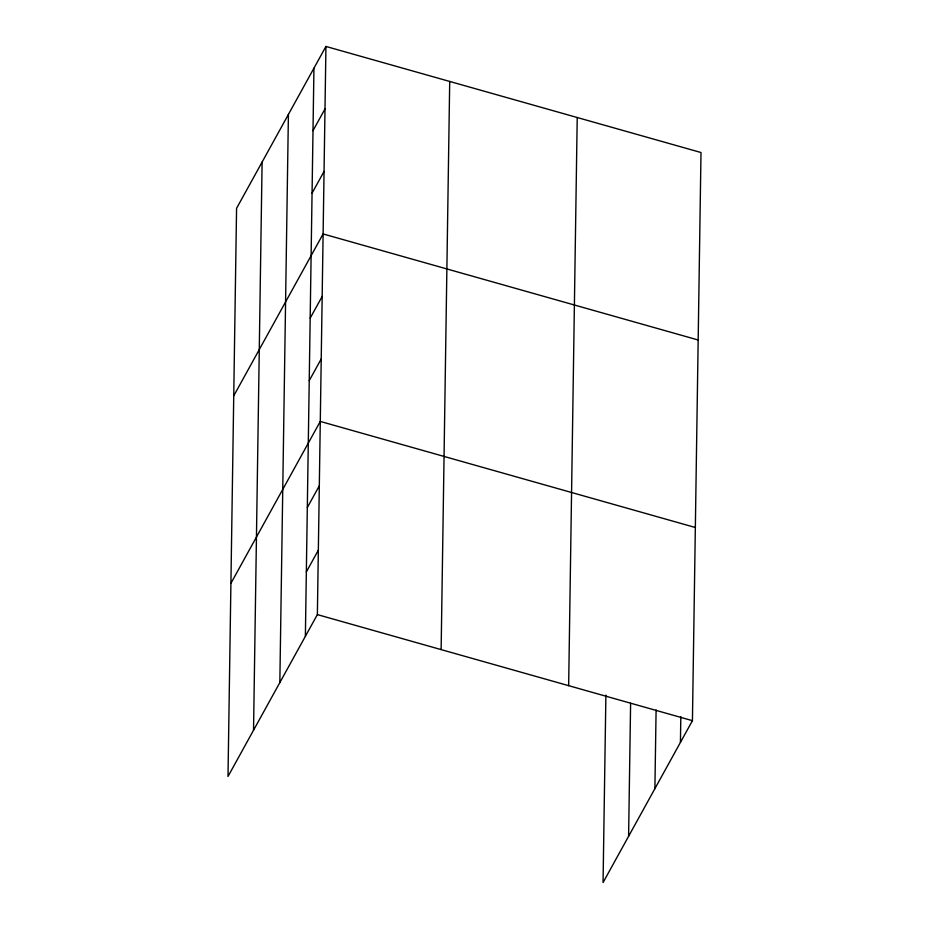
<?xml version="1.0" encoding="UTF-8"?>
<svg xmlns="http://www.w3.org/2000/svg" width="929" height="929" viewBox="0 0 929 929"><rect width="100%" height="100%" fill="white"/><g stroke="black" fill="none" stroke-linecap="round" stroke-linejoin="round"><path stroke-width="1.39" d="M253.536 730.24L262.106 162.087M279.838 682.583L288.408 114.43M305.374 636.33L313.944 68.177M325.94 46.45L236.57 208.328L228 776.481L317.37 614.603L325.94 46.45L701 152.519L692.43 720.672L603.06 882.55L605.894 695.101M441.136 649.603L449.706 81.45M568.653 685.672L577.223 117.518M628.596 836.297L630.605 703.23M654.899 788.651L656.095 709.953M680.434 742.399L680.818 716.642M312.992 130.675L324.987 108.948M312.051 193.174L324.047 171.447M233.748 395.824L323.106 233.945L698.167 340.002M310.17 318.171L322.166 296.432M309.229 380.658L321.225 358.931M230.915 583.319L320.273 421.429L695.345 527.498M307.313 507.548L319.309 485.821M306.338 571.939L318.333 550.212M317.37 614.603L692.43 720.672"/></g></svg>
